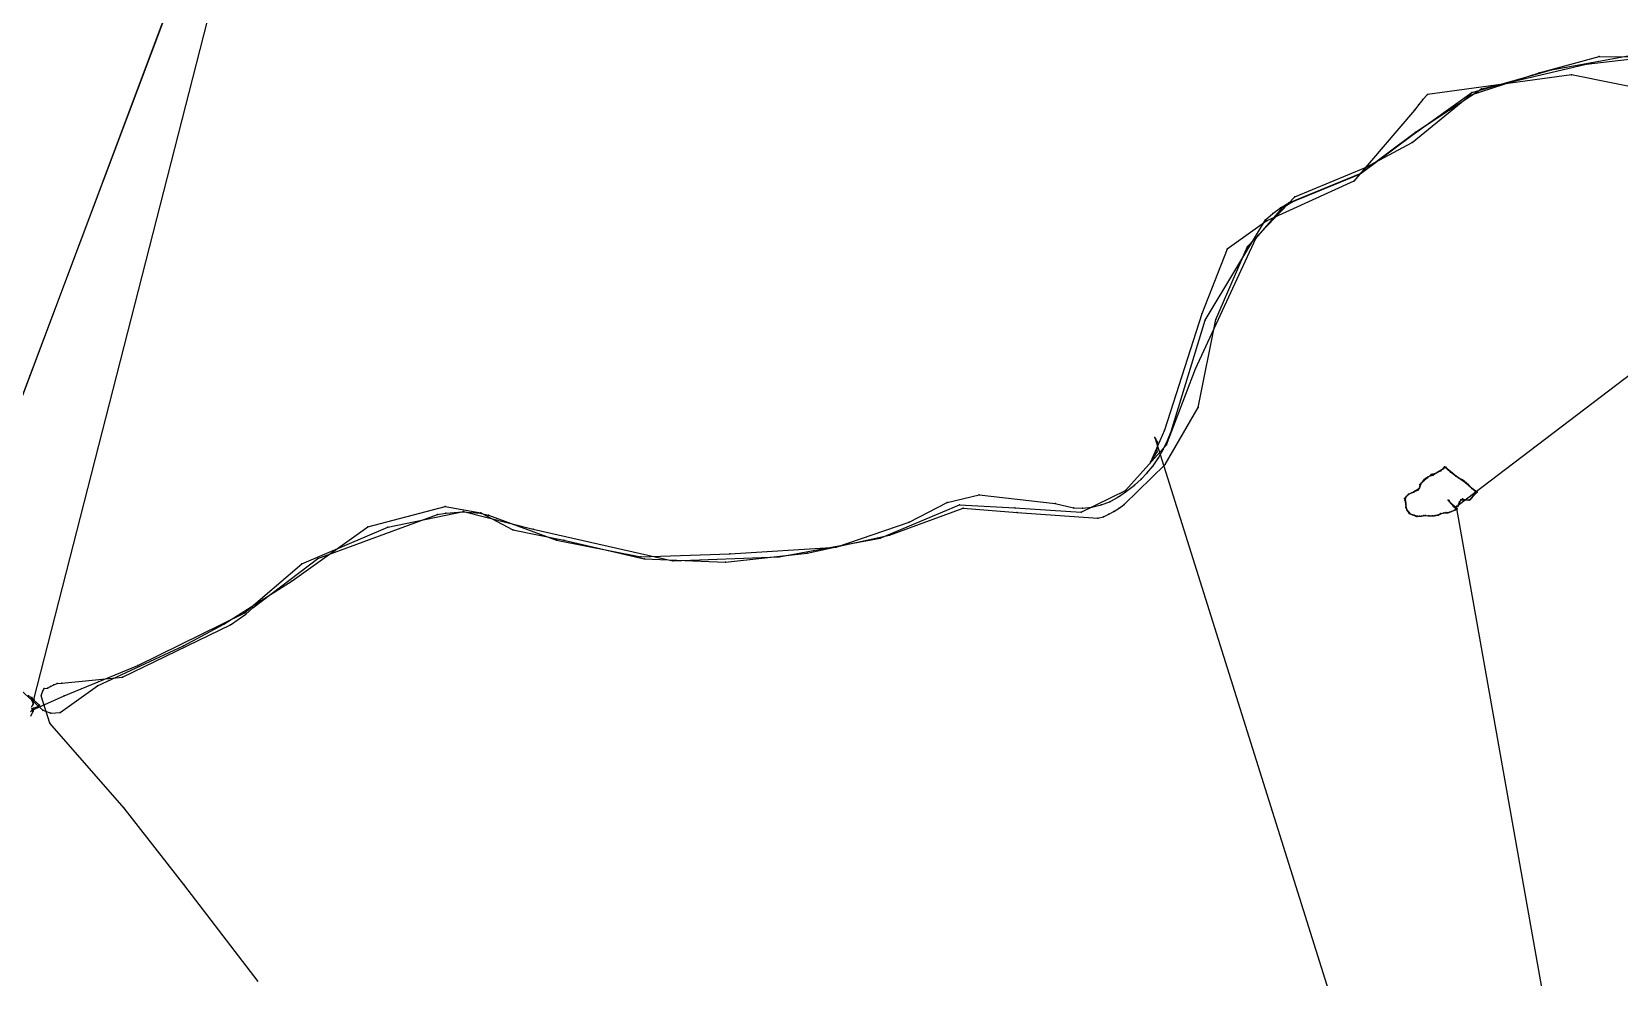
# Model space of a CAD drawing. Header units: metres. Extents: x 534009 to 558760, y 1823984 to 1869097.
# Drawn here: x 542988 to 546383, y 1835099 to 1837122 of the extents above; entities that cross this region are included whole.
import ezdxf

# ---------------------------------------------------------------- set-up
doc = ezdxf.new("R2010")
doc.units = ezdxf.units.M
doc.header["$MEASUREMENT"] = 0
doc.layers.add('Unknown_Line_Type', color=7, linetype='Continuous')
doc.layers.add('Unknown_Point_Feature', color=7, linetype='Continuous')

msp = doc.modelspace()

# ---------------------------------------------------------------- linework, layer by layer
at = {"layer": 'Unknown_Line_Type', "color": 4}
for points in [[(542784.6, 1835858.2, 211.1), (543698.2, 1838286.9, 370.7)], [(543692.5, 1838278.4, 351), (542791.5, 1835876.2, 338.5)], [(542992.9, 1835692.8, 215), (542991.2, 1835691.8, 223.6), (542990.9, 1835692.3, 224.6), (542987.7, 1835697.5, 228), (542991.2, 1835690.8, 224.1), (543588.4, 1838024.1, 361.6)], [(543472.2, 1835090, 241.9), (543313.1, 1835297.4, 244.8), (543185, 1835461, 247.2), (543026.4, 1835642.8, 250.1), (543008, 1835701.2, 249.6), (543011.1, 1835711.7, 250.6), (543014.3, 1835716.8, 251), (543021.5, 1835717.8, 250.1), (543027.6, 1835721.3, 249.6), (543034.6, 1835724.6, 249.6), (543041.9, 1835728, 249.1), (543051.7, 1835728.1, 248.6), (543181.9, 1835741.5, 247.7), (543412.4, 1835853.2, 253.9), (543445.3, 1835876.1, 255.4), (543460.2, 1835889.7, 256.3), (543599.4, 1835995, 264), (543855.1, 1836089.1, 276), (543873.2, 1836092.3, 277.5), (543909.6, 1836094.9, 279.9), (543946.3, 1836091.8, 282.8), (543964.7, 1836087.9, 283.7), (544110, 1836034.3, 293.8), (544290.4, 1835998.6, 305.4), (544480.9, 1836005.3, 315), (544707.9, 1836019.2, 324.6), (544864, 1836073.2, 329.9), (544945.5, 1836115.1, 331.8), (545013.7, 1836131.2, 333.2), (545176.1, 1836112.9, 337.6), (545215.8, 1836103.7, 338.5), (545235.2, 1836102.7, 339), (545254.9, 1836105.2, 340), (545274.6, 1836109.8, 340.4), (545293.7, 1836116.4, 341.4), (545311.6, 1836127.4, 341.9), (545329.1, 1836139.2, 342.4), (545345.8, 1836152.4, 342.9), (545360.1, 1836164.8, 342.4), (545372.8, 1836177.7, 341.9), (545385.7, 1836193.5, 341.9), (545397.3, 1836210.5, 341.9), (545407.7, 1836228.7, 341.9), (545416.8, 1836247.7, 341.9), (545424.3, 1836267.1, 341.4), (545497.3, 1836504.8, 334.7), (545626.2, 1836719.6, 336.6), (545641.7, 1836733.1, 337.6), (545658.4, 1836745.2, 338), (545676.4, 1836756.1, 339), (545830.8, 1836819.6, 344.8), (545940.2, 1836900.7, 350.5), (546067.9, 1836992.3, 357.3), (546237.8, 1837040.6, 363.5), (546495.6, 1837087.5, 373.1)], [(542965.1, 1835712.5, 222.7), (543011.2, 1835670.6, 223.6), (543028.1, 1835664.4, 224.1), (543048.1, 1835665.6, 225.1), (543127.9, 1835722.7, 213.1), (543311.9, 1835808, 214.5), (543398.2, 1835854.9, 212.6), (543544.6, 1835947.6, 216.9), (543706.5, 1836062.7, 227), (543871.6, 1836106.4, 237.1), (543948, 1836092.8, 241.9), (544016.2, 1836056.7, 249.6), (544125.6, 1836034.1, 259.2), (544297.6, 1835994.2, 269.3), (544471.7, 1835987.4, 280.8), (544645.8, 1836006.5, 291.4), (544822.2, 1836044.8, 295.3), (544979.9, 1836102.6, 298.6), (545094.9, 1836093.9, 300.5), (545267.9, 1836081.1, 303), (545279.5, 1836084.5, 303.4), (545291.1, 1836090, 303.4), (545302.2, 1836095.9, 303.9), (545313.1, 1836103.1, 303.9), (545323.8, 1836110.7, 304.4), (545411.9, 1836196.4, 308.2), (545482.5, 1836318.3, 310.6), (545519.7, 1836506.5, 312.1), (545588.1, 1836662.4, 319.3), (545689.1, 1836769.2, 325.5), (545840.1, 1836831.6, 331.8), (545940.2, 1836885.6, 339.5), (546063.9, 1836986.7, 346.2), (546211.3, 1837034.6, 348.6), (546339.7, 1837069.1, 350.1), (546524.8, 1837067.5, 352)], [(542985.1, 1835667.8, 233.3), (542988.8, 1835670.5, 232.8), (543057, 1835701.2, 232.3), (543214.2, 1835766.3, 234.2), (543442.1, 1835878.3, 240.5), (543565.4, 1835983.7, 245.3), (543748.9, 1836062.2, 249.6), (543911.2, 1836095.6, 254.9), (544059.9, 1836058.1, 256.8), (544358.4, 1835990.2, 266.4), (544586.4, 1835998.6, 272.7), (544801.9, 1836038.3, 277), (544971.6, 1836109.9, 277), (545090.1, 1836103.3, 278.9), (545232, 1836094.5, 284.7), (545327, 1836140.6, 288), (545414.7, 1836238.6, 291.9), (545476.3, 1836401.2, 294.3), (545605.4, 1836680.1, 300.5), (545663.6, 1836746.3, 302), (545675.3, 1836753.6, 302.5), (545686.6, 1836759.5, 302.5), (545696.9, 1836764.1, 303), (545706.2, 1836767.9, 303), (545825.8, 1836817, 304.4), (545946.8, 1836907.7, 308.2), (546088.5, 1837000.2, 310.6), (546311.8, 1837052.7, 316.9), (546460.2, 1837070, 322.7)], [(547291.8, 1837062.5, 340.9), (546038.2, 1836108.2, 303.4), (546041, 1836116.6, 303.9), (546047.6, 1836122.8, 304.4), (546056.4, 1836120.7, 304.9), (546062, 1836119.9, 305.4), (546070.1, 1836129.1, 306.3), (546078.8, 1836137, 310.6), (546068.1, 1836144.6, 312.6), (546060.2, 1836152.6, 311.6), (546047.3, 1836163.6, 309.7), (546039.4, 1836167.8, 310.6), (546031.5, 1836173.4, 307.8), (546021.2, 1836182, 305.8), (546011.7, 1836190.8, 306.8), (546005.6, 1836186.6, 306.3), (545993.5, 1836178.9, 301.5), (545984.9, 1836173.8, 302), (545973.9, 1836169.7, 301), (545965.8, 1836164.2, 300.1), (545963, 1836160.3, 298.6), (545959.4, 1836156.4, 296.7), (545955.4, 1836146.6, 297.2), (545951.9, 1836141.6, 294.8), (545944.1, 1836138, 294.3), (545939, 1836135.7, 294.3), (545932.4, 1836132.8, 292.4), (545927.4, 1836127.9, 290.9), (545924.7, 1836121.9, 289), (545926.2, 1836113.5, 289), (545926.1, 1836104.5, 289), (545929.3, 1836098.2, 289.5), (545933.7, 1836091.5, 290.9), (545941, 1836088.4, 290.9), (545950.2, 1836085.2, 293.8), (545959.3, 1836085.8, 293.3), (545968.5, 1836087.4, 295.3), (545976.5, 1836086.6, 295.7), (545983.4, 1836086.1, 297.2), (545986.8, 1836086.5, 297.2), (545995.4, 1836087.9, 298.6), (546001.6, 1836091.1, 300.1), (546007.4, 1836092.7, 301), (546013, 1836093.4, 303), (546019.9, 1836094.6, 304.9), (546030.6, 1836098.4, 305.8), (546035, 1836101.7, 307.3), (546035.9, 1836101.4, 307.3), (546017.1, 1836119.8, 306.8), (546019, 1836119.6, 309.2), (546019.1, 1836117.2, 309.2), (546028.1, 1836106.2, 312.6), (546034.7, 1836101.1, 314), (546034.8, 1836107.2, 298.1), (546037.5, 1836106.6, 313), (546040.3, 1836112.3, 313), (546044, 1836120.5, 315), (546055.4, 1836120.8, 315.5), (546064.5, 1836121.3, 315.9), (546068.6, 1836125.6, 315.9), (546077.4, 1836136.3, 314), (546067.6, 1836144.7, 314), (546054.1, 1836157.2, 315), (546033.6, 1836171, 313), (546022.2, 1836180, 311.6), (546009.4, 1836191.3, 312.1), (546001.4, 1836183, 308.2), (545989.6, 1836177, 304.9), (545980.6, 1836175, 304.4), (545972.6, 1836168, 302.5), (545965.6, 1836162.3, 302), (545956.4, 1836153.4, 301), (545954.7, 1836145.2, 299.1), (545947.7, 1836139.9, 295.7), (545946.1, 1836139.7, 295.3), (545943, 1836137.3, 295.7), (545932.4, 1836132, 293.8), (545923.7, 1836123.3, 291.4), (545924.1, 1836119.7, 290.5), (545926.3, 1836108.1, 289), (545928.2, 1836099.5, 288.5), (545935.6, 1836090.8, 289.5), (545944, 1836087.6, 290), (545955.6, 1836085.5, 293.8), (545964.9, 1836087.1, 293.3), (545974.4, 1836086.6, 293.3), (545982.5, 1836086.6, 294.3), (545989.1, 1836087, 294.8), (545999, 1836090.3, 296.7), (546007.4, 1836092.6, 300.1), (546016.1, 1836093.2, 302.5), (546024.3, 1836096, 306.3), (546032.9, 1836099.4, 308.2), (546034.7, 1836102.1, 309.2), (546758.7, 1832023.2, 300.1)], [(546549.7, 1836975.6, 370.2), (546280.9, 1837030, 369.8), (545972.9, 1836988, 368.3), (545963.1, 1836977.5, 368.3), (545953.9, 1836966.5, 367.8), (545945.3, 1836954.8, 367.8), (545815.5, 1836802.2, 362.5), (545629.1, 1836717.7, 360.6), (545544.4, 1836657, 358.7), (545490, 1836518.8, 354.9), (545410.4, 1836269.5, 347.6), (545380.4, 1836201, 343.3), (545394.8, 1836223.7, 325.5), (545395.2, 1836244.4, 318.3), (545391.8, 1836250.4, 315.9), (545389.6, 1836254.1, 314.5), (546770.7, 1831855.1, 380.8)], [(542980.1, 1835702.4, 224.1), (543004.1, 1835681.1, 226.5), (543000.1, 1835677.9, 228.4), (542996.3, 1835676.5, 228.9), (542991.6, 1835674.6, 228.9), (542986, 1835673, 229.4)], [(542986.8, 1835676.9, 230.9), (542990.1, 1835682.1, 231.8), (542990.4, 1835683.6, 231.3), (542990.8, 1835685.4, 231.3), (542986.7, 1835694.6, 230.9)], [(542985.7, 1835657.9, 260.6), (542989.7, 1835667.2, 265), (542990.2, 1835673.5, 272.2), (542990.4, 1835668.2, 277), (542986.7, 1835667.9, 293.8)]]:
    msp.add_polyline3d(points, dxfattribs=at)
at = {"layer": 'Unknown_Point_Feature'}
for p in [(546237.8, 1837040.6, 363.5), (546311.8, 1837052.7, 316.9), (546339.7, 1837069.1, 350.1), (546211.3, 1837034.6, 348.6), (546280.9, 1837030, 369.8), (545963.1, 1836977.5, 368.3), (545972.9, 1836988, 368.3), (546063.9, 1836986.7, 346.2), (546067.9, 1836992.3, 357.3), (546088.5, 1837000.2, 310.6), (545945.3, 1836954.8, 367.8), (545953.9, 1836966.5, 367.8), (545946.8, 1836907.7, 308.2), (545940.2, 1836900.7, 350.5), (545940.2, 1836885.6, 339.5), (545815.5, 1836802.2, 362.5), (545825.8, 1836817, 304.4), (545830.8, 1836819.6, 344.8), (545840.1, 1836831.6, 331.8), (545689.1, 1836769.2, 325.5), (545706.2, 1836767.9, 303), (545641.7, 1836733.1, 337.6), (545658.4, 1836745.2, 338), (545663.6, 1836746.3, 302), (545675.3, 1836753.6, 302.5), (545676.4, 1836756.1, 339), (545686.6, 1836759.5, 302.5), (545696.9, 1836764.1, 303), (545626.2, 1836719.6, 336.6), (545629.1, 1836717.7, 360.6), (545605.4, 1836680.1, 300.5), (545544.4, 1836657, 358.7), (545588.1, 1836662.4, 319.3), (545490, 1836518.8, 354.9), (545497.3, 1836504.8, 334.7), (545519.7, 1836506.5, 312.1), (545476.3, 1836401.2, 294.3), (545482.5, 1836318.3, 310.6), (545410.4, 1836269.5, 347.6), (545424.3, 1836267.1, 341.4), (545389.6, 1836254.1, 314.5), (545391.8, 1836250.4, 315.9), (545394.8, 1836223.7, 325.5), (545395.2, 1836244.4, 318.3), (545407.7, 1836228.7, 341.9), (545414.7, 1836238.6, 291.9), (545416.8, 1836247.7, 341.9), (545380.4, 1836201, 343.3), (545385.7, 1836193.5, 341.9), (545397.3, 1836210.5, 341.9), (545411.9, 1836196.4, 308.2), (546009.4, 1836191.3, 312.1), (546011.7, 1836190.8, 306.8), (545360.1, 1836164.8, 342.4), (545372.8, 1836177.7, 341.9), (545959.4, 1836156.4, 296.7), (545963, 1836160.3, 298.6), (545965.6, 1836162.3, 302), (545965.8, 1836164.2, 300.1), (545972.6, 1836168, 302.5), (545973.9, 1836169.7, 301), (545980.6, 1836175, 304.4), (545984.9, 1836173.8, 302), (545989.6, 1836177, 304.9), (545993.5, 1836178.9, 301.5), (546001.4, 1836183, 308.2), (546005.6, 1836186.6, 306.3), (546021.2, 1836182, 305.8), (546022.2, 1836180, 311.6), (546031.5, 1836173.4, 307.8), (546033.6, 1836171, 313), (546039.4, 1836167.8, 310.6), (546047.3, 1836163.6, 309.7), (546054.1, 1836157.2, 315), (545013.7, 1836131.2, 333.2), (545311.6, 1836127.4, 341.9), (545327, 1836140.6, 288), (545329.1, 1836139.2, 342.4), (545345.8, 1836152.4, 342.9), (545923.7, 1836123.3, 291.4), (545924.7, 1836121.9, 289), (545927.4, 1836127.9, 290.9), (545932.4, 1836132.8, 292.4), (545932.4, 1836132, 293.8), (545939, 1836135.7, 294.3), (545943, 1836137.3, 295.7), (545944.1, 1836138, 294.3), (545946.1, 1836139.7, 295.3), (545947.7, 1836139.9, 295.7), (545951.9, 1836141.6, 294.8), (545954.7, 1836145.2, 299.1), (545955.4, 1836146.6, 297.2), (545956.4, 1836153.4, 301), (546047.6, 1836122.8, 304.4), (546060.2, 1836152.6, 311.6), (546067.6, 1836144.7, 314), (546068.1, 1836144.6, 312.6), (546068.6, 1836125.6, 315.9), (546070.1, 1836129.1, 306.3), (546077.4, 1836136.3, 314), (546078.8, 1836137, 310.6), (543855.1, 1836089.1, 276), (543871.6, 1836106.4, 237.1), (543873.2, 1836092.3, 277.5), (543909.6, 1836094.9, 279.9), (543911.2, 1836095.6, 254.9), (543946.3, 1836091.8, 282.8), (543948, 1836092.8, 241.9), (543964.7, 1836087.9, 283.7), (544945.5, 1836115.1, 331.8), (544971.6, 1836109.9, 277), (544979.9, 1836102.6, 298.6), (545090.1, 1836103.3, 278.9), (545094.9, 1836093.9, 300.5), (545176.1, 1836112.9, 337.6), (545215.8, 1836103.7, 338.5), (545232, 1836094.5, 284.7), (545235.2, 1836102.7, 339), (545254.9, 1836105.2, 340), (545274.6, 1836109.8, 340.4), (545291.1, 1836090, 303.4), (545293.7, 1836116.4, 341.4), (545302.2, 1836095.9, 303.9), (545313.1, 1836103.1, 303.9), (545323.8, 1836110.7, 304.4), (545924.1, 1836119.7, 290.5), (545926.1, 1836104.5, 289), (545926.2, 1836113.5, 289), (545926.3, 1836108.1, 289), (545928.2, 1836099.5, 288.5), (545929.3, 1836098.2, 289.5), (545933.7, 1836091.5, 290.9), (545935.6, 1836090.8, 289.5), (545941, 1836088.4, 290.9), (545944, 1836087.6, 290), (545995.4, 1836087.9, 298.6), (545999, 1836090.3, 296.7), (546001.6, 1836091.1, 300.1), (546007.4, 1836092.7, 301), (546007.4, 1836092.6, 300.1), (546013, 1836093.4, 303), (546016.1, 1836093.2, 302.5), (546017.1, 1836119.8, 306.8), (546019, 1836119.6, 309.2), (546019.1, 1836117.2, 309.2), (546019.9, 1836094.6, 304.9), (546024.3, 1836096, 306.3), (546028.1, 1836106.2, 312.6), (546030.6, 1836098.4, 305.8), (546032.9, 1836099.4, 308.2), (546034.7, 1836102.1, 309.2), (546034.7, 1836101.1, 314), (546034.8, 1836107.2, 298.1), (546035, 1836101.7, 307.3), (546035.9, 1836101.4, 307.3), (546037.5, 1836106.6, 313), (546038.2, 1836108.2, 303.4), (546040.3, 1836112.3, 313), (546041, 1836116.6, 303.9), (546044, 1836120.5, 315), (546055.4, 1836120.8, 315.5), (546056.4, 1836120.7, 304.9), (546062, 1836119.9, 305.4), (546064.5, 1836121.3, 315.9), (543706.5, 1836062.7, 227), (543748.9, 1836062.2, 249.6), (544016.2, 1836056.7, 249.6), (544059.9, 1836058.1, 256.8), (544864, 1836073.2, 329.9), (545267.9, 1836081.1, 303), (545279.5, 1836084.5, 303.4), (545950.2, 1836085.2, 293.8), (545955.6, 1836085.5, 293.8), (545959.3, 1836085.8, 293.3), (545964.9, 1836087.1, 293.3), (545968.5, 1836087.4, 295.3), (545974.4, 1836086.6, 293.3), (545976.5, 1836086.6, 295.7), (545982.5, 1836086.6, 294.3), (545983.4, 1836086.1, 297.2), (545986.8, 1836086.5, 297.2), (545989.1, 1836087, 294.8), (544110, 1836034.3, 293.8), (544125.6, 1836034.1, 259.2), (544801.9, 1836038.3, 277), (544822.2, 1836044.8, 295.3), (543599.4, 1835995, 264), (544290.4, 1835998.6, 305.4), (544297.6, 1835994.2, 269.3), (544358.4, 1835990.2, 266.4), (544471.7, 1835987.4, 280.8), (544480.9, 1836005.3, 315), (544586.4, 1835998.6, 272.7), (544645.8, 1836006.5, 291.4), (544707.9, 1836019.2, 324.6), (543565.4, 1835983.7, 245.3), (543544.6, 1835947.6, 216.9), (543460.2, 1835889.7, 256.3), (543398.2, 1835854.9, 212.6), (543412.4, 1835853.2, 253.9), (543442.1, 1835878.3, 240.5), (543445.3, 1835876.1, 255.4), (543311.9, 1835808, 214.5), (543214.2, 1835766.3, 234.2), (543014.3, 1835716.8, 251), (543021.5, 1835717.8, 250.1), (543027.6, 1835721.3, 249.6), (543034.6, 1835724.6, 249.6), (543041.9, 1835728, 249.1), (543051.7, 1835728.1, 248.6), (543127.9, 1835722.7, 213.1), (543181.9, 1835741.5, 247.7), (542987.7, 1835697.5, 228), (542990.1, 1835682.1, 231.8), (542990.4, 1835683.6, 231.3), (542990.8, 1835685.4, 231.3), (542990.9, 1835692.3, 224.6), (542991.2, 1835691.8, 223.6), (542991.2, 1835690.8, 224.1), (542992.9, 1835692.8, 215), (543004.1, 1835681.1, 226.5), (543008, 1835701.2, 249.6), (543011.1, 1835711.7, 250.6), (543057, 1835701.2, 232.3), (542988.8, 1835670.5, 232.8), (542989.7, 1835667.2, 265), (542990.2, 1835673.5, 272.2), (542990.4, 1835668.2, 277), (542991.6, 1835674.6, 228.9), (542996.3, 1835676.5, 228.9), (543000.1, 1835677.9, 228.4), (543011.2, 1835670.6, 223.6), (543028.1, 1835664.4, 224.1), (543048.1, 1835665.6, 225.1), (543026.4, 1835642.8, 250.1), (543185, 1835461, 247.2), (543313.1, 1835297.4, 244.8)]:
    msp.add_point(p, dxfattribs=at)

doc.saveas('drawing.dxf')
